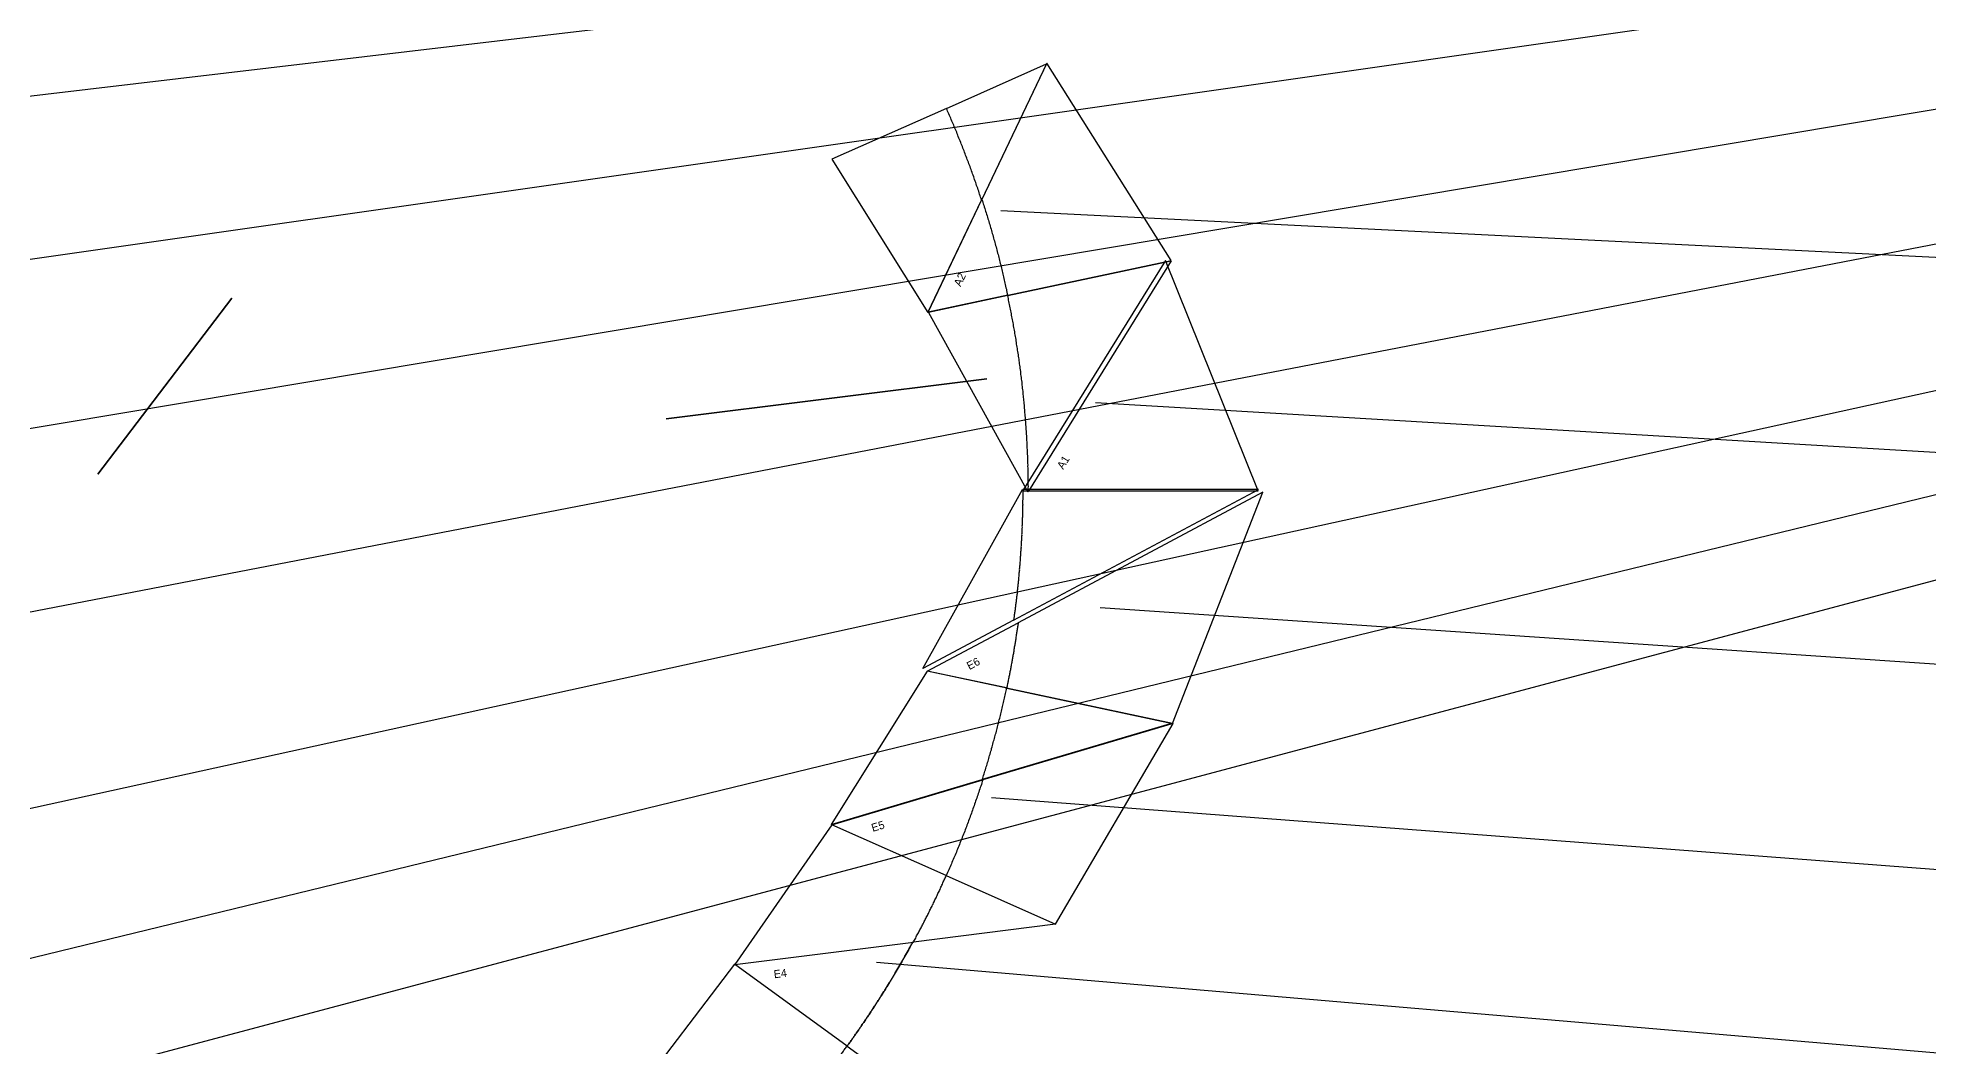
# Model space of a CAD drawing. Extents: x -8646 to 178477, y -34077 to 43180.
# Drawn here: x -372 to 14744, y -4434 to 3634 of the extents above; entities that cross this region are included whole.
import ezdxf

# ---------------------------------------------------------------- set-up
doc = ezdxf.new("R2010")
doc.units = 0
doc.header["$MEASUREMENT"] = 0
for name, color, linetype in [('08-connection.roosters', 7, 'CONTINUOUS'), ('08-text.roosters', 7, 'CONTINUOUS'), ('81_ROOSTERS_PLINE', 5, 'CONTINUOUS')]:
    doc.layers.add(name, color=color, linetype=linetype)

msp = doc.modelspace()

# ---------------------------------------------------------------- linework, layer by layer
at = {"layer": '08-connection.roosters'}
for p, q in [((-4304, -5796, 672), (174527, 41858)), ((-5669, -5004, 712), (174527, 38858)), ((-6986, -3969, 748), (174527, 35858)), ((-7383, -2302, 710), (174527, 32858)), ((-7522, -680, 700), (174527, 29858)), ((-7344, 877, 661), (174527, 26858)), ((-7037, 2388, 660), (174527, 23858)), ((7330, 2253, 492), (174527, -6142)), ((8085, 717, 553), (174527, -9142)), ((8124, -925, 522), (174527, -12142)), ((7254, -2445, 513), (174527, -15142)), ((6335, -3762, 520), (174527, -18142))]:
    msp.add_line(p, q, dxfattribs=at)
at = {"layer": '81_ROOSTERS_PLINE', "color": 5, "extrusion": (-0.052413, -0.032758, 0.998088)}
msp.add_lwpolyline([(1051, 7487), (1173, 8357), (1822, 7336), (1810, 7339), (1798, 7342), (1786, 7345), (1774, 7348), (1762, 7351), (1750, 7354), (1738, 7357), (1726, 7360), (1714, 7362), (1702, 7365), (1690, 7368), (1678, 7371), (1666, 7373), (1654, 7376), (1642, 7379), (1630, 7382), (1618, 7384), (1606, 7387), (1594, 7389), (1582, 7392), (1570, 7395), (1558, 7397), (1546, 7400), (1534, 7402), (1522, 7405), (1510, 7407), (1498, 7410), (1486, 7412), (1474, 7414), (1462, 7417), (1450, 7419), (1438, 7422), (1426, 7424), (1414, 7426), (1402, 7429), (1390, 7431), (1378, 7433), (1366, 7435), (1354, 7438), (1342, 7440), (1329, 7442), (1317, 7444), (1305, 7446), (1293, 7448), (1281, 7450), (1269, 7452), (1257, 7455), (1245, 7457), (1233, 7459), (1220, 7461), (1208, 7463), (1196, 7465), (1184, 7466), (1172, 7468), (1160, 7470), (1148, 7472), (1136, 7474), (1123, 7476), (1111, 7478), (1099, 7480), (1087, 7481), (1075, 7483), (1063, 7485), (1051, 7487)], dxfattribs=at)
at = {"layer": '81_ROOSTERS_PLINE', "extrusion": (0.034781, 0.041185, -0.998546)}
for points in [[(-4625, 5976), (-5444, 7033), (-3667, 7599), (-3973, 6429), (-3984, 6422), (-3995, 6416), (-4005, 6409), (-4016, 6403), (-4026, 6396), (-4037, 6389), (-4047, 6383), (-4057, 6376), (-4068, 6369), (-4078, 6363), (-4089, 6356), (-4099, 6349), (-4110, 6342), (-4120, 6336), (-4130, 6329), (-4141, 6322), (-4151, 6315), (-4161, 6308), (-4172, 6302), (-4182, 6295), (-4192, 6288), (-4203, 6281), (-4213, 6274), (-4223, 6267), (-4234, 6260), (-4244, 6253), (-4254, 6246), (-4264, 6239), (-4275, 6232), (-4285, 6225), (-4295, 6218), (-4305, 6211), (-4315, 6204), (-4326, 6197), (-4336, 6189), (-4346, 6182), (-4356, 6175), (-4366, 6168), (-4376, 6161), (-4386, 6154), (-4396, 6146), (-4406, 6139), (-4416, 6132), (-4427, 6125), (-4437, 6117), (-4447, 6110), (-4457, 6103), (-4467, 6095), (-4477, 6088), (-4487, 6081), (-4497, 6073), (-4506, 6066), (-4516, 6058), (-4526, 6051), (-4536, 6043), (-4546, 6036), (-4556, 6028), (-4566, 6021), (-4576, 6013), (-4586, 6006), (-4595, 5998), (-4605, 5991), (-4615, 5983), (-4625, 5976)], [(-3973, 6429), (-3984, 6422), (-3995, 6416), (-4005, 6409), (-4016, 6403), (-4026, 6396), (-4037, 6389), (-4047, 6383), (-4057, 6376), (-4068, 6369), (-4078, 6363), (-4089, 6356), (-4099, 6349), (-4110, 6342), (-4120, 6336), (-4130, 6329), (-4141, 6322), (-4151, 6315), (-4161, 6308), (-4172, 6302), (-4182, 6295), (-4192, 6288), (-4203, 6281), (-4213, 6274), (-4223, 6267), (-4234, 6260), (-4244, 6253), (-4254, 6246), (-4264, 6239), (-4275, 6232), (-4285, 6225), (-4295, 6218), (-4305, 6211), (-4315, 6204), (-4326, 6197), (-4336, 6189), (-4346, 6182), (-4356, 6175), (-4366, 6168), (-4376, 6161), (-4386, 6154), (-4396, 6146), (-4406, 6139), (-4416, 6132), (-4427, 6125), (-4437, 6117), (-4447, 6110), (-4457, 6103), (-4467, 6095), (-4477, 6088), (-4487, 6081), (-4497, 6073), (-4506, 6066), (-4516, 6058), (-4526, 6051), (-4536, 6043), (-4546, 6036), (-4556, 6028), (-4566, 6021), (-4576, 6013), (-4586, 6006), (-4595, 5998), (-4605, 5991), (-4615, 5983), (-4625, 5976), (-4227, 5462), (-3973, 6429)]]:
    msp.add_lwpolyline(points, dxfattribs=at)
at = {"layer": '81_ROOSTERS_PLINE', "color": 5, "extrusion": (0.052413, 0.032758, -0.998088)}
msp.add_lwpolyline([(-1822, 7336), (-1810, 7339), (-1798, 7342), (-1786, 7345), (-1774, 7348), (-1762, 7351), (-1750, 7354), (-1738, 7357), (-1726, 7360), (-1714, 7362), (-1702, 7365), (-1690, 7368), (-1678, 7371), (-1666, 7373), (-1654, 7376), (-1642, 7379), (-1630, 7382), (-1618, 7384), (-1606, 7387), (-1594, 7389), (-1582, 7392), (-1570, 7395), (-1558, 7397), (-1546, 7400), (-1534, 7402), (-1522, 7405), (-1510, 7407), (-1498, 7410), (-1486, 7412), (-1474, 7414), (-1462, 7417), (-1450, 7419), (-1438, 7422), (-1426, 7424), (-1414, 7426), (-1402, 7429), (-1390, 7431), (-1378, 7433), (-1366, 7435), (-1354, 7438), (-1342, 7440), (-1329, 7442), (-1317, 7444), (-1305, 7446), (-1293, 7448), (-1281, 7450), (-1269, 7452), (-1257, 7455), (-1245, 7457), (-1233, 7459), (-1220, 7461), (-1208, 7463), (-1196, 7465), (-1184, 7466), (-1172, 7468), (-1160, 7470), (-1148, 7472), (-1136, 7474), (-1123, 7476), (-1111, 7478), (-1099, 7480), (-1087, 7481), (-1075, 7483), (-1063, 7485), (-1051, 7487), (-911, 6493), (-2358, 6493), (-1822, 7336)], dxfattribs=at)
at = {"layer": '81_ROOSTERS_PLINE', "color": 5, "extrusion": (-0.039336, -0.019857, 0.999029)}
msp.add_lwpolyline([(1925, 7307), (2266, 8600), (3395, 6749), (3384, 6755), (3373, 6760), (3362, 6766), (3351, 6771), (3340, 6776), (3329, 6782), (3318, 6787), (3307, 6793), (3296, 6798), (3285, 6804), (3273, 6809), (3262, 6814), (3251, 6820), (3240, 6825), (3229, 6830), (3218, 6835), (3207, 6841), (3196, 6846), (3184, 6851), (3173, 6856), (3162, 6861), (3151, 6867), (3140, 6872), (3129, 6877), (3117, 6882), (3106, 6887), (3095, 6892), (3084, 6897), (3073, 6902), (3061, 6907), (3050, 6912), (3039, 6917), (3028, 6922), (3016, 6927), (3005, 6932), (2994, 6937), (2982, 6942), (2971, 6947), (2960, 6951), (2948, 6956), (2937, 6961), (2926, 6966), (2914, 6971), (2903, 6975), (2892, 6980), (2880, 6985), (2869, 6989), (2858, 6994), (2846, 6999), (2835, 7003), (2823, 7008), (2812, 7013), (2801, 7017), (2789, 7022), (2778, 7026), (2766, 7031), (2755, 7035), (2743, 7040), (2732, 7044), (2720, 7049), (2709, 7053), (2697, 7058), (2686, 7062), (2674, 7066), (2663, 7071), (2651, 7075), (2640, 7079), (2628, 7084), (2617, 7088), (2605, 7092), (2594, 7097), (2582, 7101), (2571, 7105), (2559, 7109), (2547, 7113), (2536, 7117), (2524, 7122), (2513, 7126), (2501, 7130), (2489, 7134), (2478, 7138), (2466, 7142), (2455, 7146), (2443, 7150), (2431, 7154), (2420, 7158), (2408, 7162), (2396, 7166), (2385, 7170), (2373, 7174), (2361, 7177), (2350, 7181), (2338, 7185), (2326, 7189), (2315, 7193), (2303, 7196), (2291, 7200), (2279, 7204), (2268, 7208), (2256, 7211), (2244, 7215), (2232, 7219), (2221, 7222), (2209, 7226), (2197, 7230), (2185, 7233), (2174, 7237), (2162, 7240), (2150, 7244), (2138, 7247), (2126, 7251), (2115, 7254), (2103, 7258), (2091, 7261), (2079, 7264), (2067, 7268), (2055, 7271), (2044, 7275), (2032, 7278), (2020, 7281), (2008, 7284), (1996, 7288), (1984, 7291), (1972, 7294), (1961, 7297), (1949, 7301), (1937, 7304), (1925, 7307)], dxfattribs=at)
at = {"layer": '81_ROOSTERS_PLINE', "extrusion": (0.107406, -0.022596, -0.993958)}
msp.add_lwpolyline([(1553, 7386), (1941, 9241), (3594, 8129), (1558, 7385), (1553, 7386)], dxfattribs=at)
at = {"layer": '81_ROOSTERS_PLINE', "color": 5, "extrusion": (0.039336, 0.019857, -0.999029)}
msp.add_lwpolyline([(-3395, 6749), (-3384, 6755), (-3373, 6760), (-3362, 6766), (-3351, 6771), (-3340, 6776), (-3329, 6782), (-3318, 6787), (-3307, 6793), (-3296, 6798), (-3285, 6804), (-3273, 6809), (-3262, 6814), (-3251, 6820), (-3240, 6825), (-3229, 6830), (-3218, 6835), (-3207, 6841), (-3196, 6846), (-3184, 6851), (-3173, 6856), (-3162, 6861), (-3151, 6867), (-3140, 6872), (-3129, 6877), (-3117, 6882), (-3106, 6887), (-3095, 6892), (-3084, 6897), (-3073, 6902), (-3061, 6907), (-3050, 6912), (-3039, 6917), (-3028, 6922), (-3016, 6927), (-3005, 6932), (-2994, 6937), (-2982, 6942), (-2971, 6947), (-2960, 6951), (-2948, 6956), (-2937, 6961), (-2926, 6966), (-2914, 6971), (-2903, 6975), (-2892, 6980), (-2880, 6985), (-2869, 6989), (-2858, 6994), (-2846, 6999), (-2835, 7003), (-2823, 7008), (-2812, 7013), (-2801, 7017), (-2789, 7022), (-2778, 7026), (-2766, 7031), (-2755, 7035), (-2743, 7040), (-2732, 7044), (-2720, 7049), (-2709, 7053), (-2697, 7058), (-2686, 7062), (-2674, 7066), (-2663, 7071), (-2651, 7075), (-2640, 7079), (-2628, 7084), (-2617, 7088), (-2605, 7092), (-2594, 7097), (-2582, 7101), (-2571, 7105), (-2559, 7109), (-2547, 7113), (-2536, 7117), (-2524, 7122), (-2513, 7126), (-2501, 7130), (-2489, 7134), (-2478, 7138), (-2466, 7142), (-2455, 7146), (-2443, 7150), (-2431, 7154), (-2420, 7158), (-2408, 7162), (-2396, 7166), (-2385, 7170), (-2373, 7174), (-2361, 7177), (-2350, 7181), (-2338, 7185), (-2326, 7189), (-2315, 7193), (-2303, 7196), (-2291, 7200), (-2279, 7204), (-2268, 7208), (-2256, 7211), (-2244, 7215), (-2232, 7219), (-2221, 7222), (-2209, 7226), (-2197, 7230), (-2185, 7233), (-2174, 7237), (-2162, 7240), (-2150, 7244), (-2138, 7247), (-2126, 7251), (-2115, 7254), (-2103, 7258), (-2091, 7261), (-2079, 7264), (-2067, 7268), (-2055, 7271), (-2044, 7275), (-2032, 7278), (-2020, 7281), (-2008, 7284), (-1996, 7288), (-1984, 7291), (-1972, 7294), (-1961, 7297), (-1949, 7301), (-1937, 7304), (-1925, 7307), (-1759, 6679), (-3398, 6744), (-3395, 6749)], dxfattribs=at)
at = {"layer": '81_ROOSTERS_PLINE', "color": 5, "extrusion": (-0.107255, 0.057633, 0.99256)}
msp.add_lwpolyline([(-3570, 6650), (-3563, 6654), (-3556, 6658), (-3549, 6662), (-3541, 6666), (-3534, 6669), (-3527, 6673), (-3520, 6677), (-3512, 6681), (-3505, 6685), (-3498, 6689), (-3491, 6692), (-3483, 6696), (-3476, 6700), (-3469, 6704), (-3462, 6708), (-3454, 6711), (-3447, 6715), (-3440, 6719), (-3432, 6723), (-3425, 6726), (-3418, 6730), (-3411, 6734), (-3403, 6738), (-3396, 6741), (-3389, 6745), (-3381, 6749), (-3374, 6753), (-3367, 6756), (-3359, 6760), (-3352, 6764), (-3345, 6767), (-3337, 6771), (-3330, 6775), (-3323, 6778), (-3315, 6782), (-3308, 6785), (-3301, 6789), (-3293, 6793), (-3286, 6796), (-3278, 6800), (-3271, 6803), (-3264, 6807), (-3256, 6811), (-3249, 6814), (-3242, 6818), (-3234, 6821), (-3227, 6825), (-3219, 6828), (-3212, 6832), (-3205, 6835), (-3197, 6839), (-3190, 6842), (-3182, 6846), (-3175, 6849), (-3167, 6853), (-3160, 6856), (-3153, 6860), (-3145, 6863), (-3138, 6866), (-3130, 6870), (-3123, 6873), (-3115, 6877), (-3108, 6880), (-3100, 6884), (-3093, 6887), (-3085, 6890), (-3078, 6894), (-3070, 6897), (-3063, 6900), (-3056, 6904), (-3048, 6907), (-3041, 6910), (-3033, 6914), (-3026, 6917), (-3018, 6920), (-3011, 6924), (-3003, 6927), (-2995, 6930), (-2988, 6934), (-2980, 6937), (-2973, 6940), (-2965, 6943), (-2958, 6947), (-2950, 6950), (-2943, 6953), (-2935, 6956), (-2928, 6959), (-2920, 6963), (-2913, 6966), (-2905, 6969), (-2897, 6972), (-2890, 6975), (-2882, 6978), (-2875, 6982), (-2867, 6985), (-2860, 6988), (-2852, 6991), (-2844, 6994), (-2837, 6997), (-2829, 7000), (-2822, 7003), (-2814, 7007), (-2806, 7010), (-2799, 7013), (-2791, 7016), (-2784, 7019), (-2776, 7022), (-2768, 7025), (-2761, 7028), (-2753, 7031), (-2746, 7034), (-2738, 7037), (-2730, 7040), (-2723, 7043), (-2715, 7046), (-2707, 7049), (-2700, 7052), (-2692, 7055), (-2684, 7058), (-2677, 7061), (-2669, 7064), (-2661, 7066), (-2654, 7069), (-2646, 7072), (-2638, 7075), (-2631, 7078), (-2623, 7081), (-2615, 7084), (-1929, 6624), (-3569, 6647), (-3570, 6650)], dxfattribs=at)
at = {"layer": '81_ROOSTERS_PLINE', "extrusion": (0.073229, 0.006753, -0.997292)}
msp.add_lwpolyline([(-2239, 7220), (-2642, 8519), (-866, 9410), (-1727, 7360), (-1735, 7358), (-1743, 7356), (-1751, 7354), (-1759, 7352), (-1767, 7350), (-1775, 7348), (-1783, 7346), (-1791, 7344), (-1799, 7342), (-1807, 7340), (-1815, 7338), (-1823, 7336), (-1831, 7334), (-1840, 7332), (-1848, 7330), (-1856, 7328), (-1864, 7326), (-1872, 7324), (-1880, 7322), (-1888, 7320), (-1896, 7318), (-1904, 7316), (-1912, 7314), (-1920, 7311), (-1928, 7309), (-1936, 7307), (-1944, 7305), (-1952, 7303), (-1960, 7301), (-1968, 7299), (-1976, 7296), (-1984, 7294), (-1992, 7292), (-2000, 7290), (-2008, 7288), (-2016, 7285), (-2024, 7283), (-2032, 7281), (-2040, 7279), (-2048, 7276), (-2056, 7274), (-2064, 7272), (-2072, 7270), (-2080, 7267), (-2088, 7265), (-2096, 7263), (-2104, 7260), (-2112, 7258), (-2120, 7256), (-2128, 7253), (-2136, 7251), (-2144, 7249), (-2152, 7246), (-2160, 7244), (-2168, 7242), (-2176, 7239), (-2184, 7237), (-2192, 7234), (-2199, 7232), (-2207, 7229), (-2215, 7227), (-2223, 7225), (-2231, 7222), (-2239, 7220)], dxfattribs=at)
at = {"layer": '81_ROOSTERS_PLINE', "color": 5, "extrusion": (0.107255, -0.057633, -0.99256)}
msp.add_lwpolyline([(2615, 7084), (4462, 8322), (3570, 6650), (3563, 6654), (3556, 6658), (3549, 6662), (3541, 6666), (3534, 6669), (3527, 6673), (3520, 6677), (3512, 6681), (3505, 6685), (3498, 6689), (3491, 6692), (3483, 6696), (3476, 6700), (3469, 6704), (3462, 6708), (3454, 6711), (3447, 6715), (3440, 6719), (3432, 6723), (3425, 6726), (3418, 6730), (3411, 6734), (3403, 6738), (3396, 6741), (3389, 6745), (3381, 6749), (3374, 6753), (3367, 6756), (3359, 6760), (3352, 6764), (3345, 6767), (3337, 6771), (3330, 6775), (3323, 6778), (3315, 6782), (3308, 6785), (3301, 6789), (3293, 6793), (3286, 6796), (3278, 6800), (3271, 6803), (3264, 6807), (3256, 6811), (3249, 6814), (3242, 6818), (3234, 6821), (3227, 6825), (3219, 6828), (3212, 6832), (3205, 6835), (3197, 6839), (3190, 6842), (3182, 6846), (3175, 6849), (3167, 6853), (3160, 6856), (3153, 6860), (3145, 6863), (3138, 6866), (3130, 6870), (3123, 6873), (3115, 6877), (3108, 6880), (3100, 6884), (3093, 6887), (3085, 6890), (3078, 6894), (3070, 6897), (3063, 6900), (3056, 6904), (3048, 6907), (3041, 6910), (3033, 6914), (3026, 6917), (3018, 6920), (3011, 6924), (3003, 6927), (2995, 6930), (2988, 6934), (2980, 6937), (2973, 6940), (2965, 6943), (2958, 6947), (2950, 6950), (2943, 6953), (2935, 6956), (2928, 6959), (2920, 6963), (2913, 6966), (2905, 6969), (2897, 6972), (2890, 6975), (2882, 6978), (2875, 6982), (2867, 6985), (2860, 6988), (2852, 6991), (2844, 6994), (2837, 6997), (2829, 7000), (2822, 7003), (2814, 7007), (2806, 7010), (2799, 7013), (2791, 7016), (2784, 7019), (2776, 7022), (2768, 7025), (2761, 7028), (2753, 7031), (2746, 7034), (2738, 7037), (2730, 7040), (2723, 7043), (2715, 7046), (2707, 7049), (2700, 7052), (2692, 7055), (2684, 7058), (2677, 7061), (2669, 7064), (2661, 7066), (2654, 7069), (2646, 7072), (2638, 7075), (2631, 7078), (2623, 7081), (2615, 7084)], dxfattribs=at)
at = {"layer": '81_ROOSTERS_PLINE', "extrusion": (-0.107406, 0.022596, 0.993958)}
msp.add_lwpolyline([(-1558, 7385), (-1553, 7386), (-1552, 7383), (-1558, 7385)], dxfattribs=at)
at = {"layer": '81_ROOSTERS_PLINE', "extrusion": (-0.073229, -0.006753, 0.997292)}
msp.add_lwpolyline([(1727, 7360), (1735, 7358), (1743, 7356), (1751, 7354), (1759, 7352), (1767, 7350), (1775, 7348), (1783, 7346), (1791, 7344), (1799, 7342), (1807, 7340), (1815, 7338), (1823, 7336), (1831, 7334), (1840, 7332), (1848, 7330), (1856, 7328), (1864, 7326), (1872, 7324), (1880, 7322), (1888, 7320), (1896, 7318), (1904, 7316), (1912, 7314), (1920, 7311), (1928, 7309), (1936, 7307), (1944, 7305), (1952, 7303), (1960, 7301), (1968, 7299), (1976, 7296), (1984, 7294), (1992, 7292), (2000, 7290), (2008, 7288), (2016, 7285), (2024, 7283), (2032, 7281), (2040, 7279), (2048, 7276), (2056, 7274), (2064, 7272), (2072, 7270), (2080, 7267), (2088, 7265), (2096, 7263), (2104, 7260), (2112, 7258), (2120, 7256), (2128, 7253), (2136, 7251), (2144, 7249), (2152, 7246), (2160, 7244), (2168, 7242), (2176, 7239), (2184, 7237), (2192, 7234), (2199, 7232), (2207, 7229), (2215, 7227), (2223, 7225), (2231, 7222), (2239, 7220), (2046, 6598), (1727, 7360)], dxfattribs=at)
at = {"layer": '81_ROOSTERS_PLINE', "color": 5, "extrusion": (0.063369, -0.039603, -0.997204)}
msp.add_lwpolyline([(1854, 7329), (1866, 7326), (1877, 7323), (1889, 7320), (1900, 7317), (1912, 7314), (1923, 7311), (1935, 7308), (1946, 7305), (1958, 7302), (1969, 7299), (1981, 7296), (1992, 7293), (2004, 7290), (2015, 7286), (2026, 7283), (2038, 7280), (2049, 7277), (2061, 7273), (2072, 7270), (2084, 7267), (2095, 7264), (2106, 7260), (2118, 7257), (2129, 7254), (2141, 7250), (2152, 7247), (2163, 7243), (2175, 7240), (2186, 7237), (2197, 7233), (2209, 7230), (2220, 7226), (2231, 7223), (2243, 7219), (2254, 7216), (2265, 7212), (2277, 7208), (2288, 7205), (2299, 7201), (2311, 7198), (2322, 7194), (2333, 7190), (2345, 7187), (2356, 7183), (2367, 7179), (2378, 7175), (2390, 7172), (2401, 7168), (2412, 7164), (2423, 7160), (2435, 7156), (2446, 7153), (2457, 7149), (2468, 7145), (2480, 7141), (2491, 7137), (2502, 7133), (2513, 7129), (2524, 7125), (2536, 7121), (2547, 7117), (2558, 7113), (2569, 7109), (2580, 7105), (2358, 6493), (911, 6493), (1854, 7329)], dxfattribs=at)
at = {"layer": '81_ROOSTERS_PLINE', "color": 5, "extrusion": (-0.063369, 0.039603, 0.997204)}
msp.add_lwpolyline([(-2580, 7105), (-3044, 8383), (-1854, 7329), (-1866, 7326), (-1877, 7323), (-1889, 7320), (-1900, 7317), (-1912, 7314), (-1923, 7311), (-1935, 7308), (-1946, 7305), (-1958, 7302), (-1969, 7299), (-1981, 7296), (-1992, 7293), (-2004, 7290), (-2015, 7286), (-2026, 7283), (-2038, 7280), (-2049, 7277), (-2061, 7273), (-2072, 7270), (-2084, 7267), (-2095, 7264), (-2106, 7260), (-2118, 7257), (-2129, 7254), (-2141, 7250), (-2152, 7247), (-2163, 7243), (-2175, 7240), (-2186, 7237), (-2197, 7233), (-2209, 7230), (-2220, 7226), (-2231, 7223), (-2243, 7219), (-2254, 7216), (-2265, 7212), (-2277, 7208), (-2288, 7205), (-2299, 7201), (-2311, 7198), (-2322, 7194), (-2333, 7190), (-2345, 7187), (-2356, 7183), (-2367, 7179), (-2378, 7175), (-2390, 7172), (-2401, 7168), (-2412, 7164), (-2423, 7160), (-2435, 7156), (-2446, 7153), (-2457, 7149), (-2468, 7145), (-2480, 7141), (-2491, 7137), (-2502, 7133), (-2513, 7129), (-2524, 7125), (-2536, 7121), (-2547, 7117), (-2558, 7113), (-2569, 7109), (-2580, 7105)], dxfattribs=at)
at = {"layer": '81_ROOSTERS_PLINE', "extrusion": (0.059041, -0.024893, -0.997945)}
msp.add_lwpolyline([(-150, 7559), (-169, 8517), (1677, 8760), (669, 7530), (656, 7532), (644, 7533), (631, 7534), (618, 7535), (605, 7536), (593, 7537), (580, 7538), (567, 7539), (554, 7540), (541, 7541), (529, 7542), (516, 7542), (503, 7543), (490, 7544), (478, 7545), (465, 7546), (452, 7547), (439, 7547), (426, 7548), (414, 7549), (401, 7550), (388, 7550), (375, 7551), (362, 7551), (350, 7552), (337, 7553), (324, 7553), (311, 7554), (298, 7554), (286, 7555), (273, 7555), (260, 7556), (247, 7556), (234, 7557), (222, 7557), (209, 7557), (196, 7558), (183, 7558), (170, 7558), (158, 7559), (145, 7559), (132, 7559), (119, 7559), (106, 7559), (94, 7560), (81, 7560), (68, 7560), (55, 7560), (42, 7560), (29, 7560), (17, 7560), (4, 7560), (-9, 7560), (-22, 7560), (-35, 7560), (-47, 7560), (-60, 7560), (-73, 7560), (-86, 7560), (-99, 7560), (-111, 7559), (-124, 7559), (-137, 7559), (-150, 7559)], dxfattribs=at)
at = {"layer": '81_ROOSTERS_PLINE', "extrusion": (-0.059041, 0.024893, 0.997945)}
msp.add_lwpolyline([(-669, 7530), (-656, 7532), (-644, 7533), (-631, 7534), (-618, 7535), (-605, 7536), (-593, 7537), (-580, 7538), (-567, 7539), (-554, 7540), (-541, 7541), (-529, 7542), (-516, 7542), (-503, 7543), (-490, 7544), (-478, 7545), (-465, 7546), (-452, 7547), (-439, 7547), (-426, 7548), (-414, 7549), (-401, 7550), (-388, 7550), (-375, 7551), (-362, 7551), (-350, 7552), (-337, 7553), (-324, 7553), (-311, 7554), (-298, 7554), (-286, 7555), (-273, 7555), (-260, 7556), (-247, 7556), (-234, 7557), (-222, 7557), (-209, 7557), (-196, 7558), (-183, 7558), (-170, 7558), (-158, 7559), (-145, 7559), (-132, 7559), (-119, 7559), (-106, 7559), (-94, 7560), (-81, 7560), (-68, 7560), (-55, 7560), (-42, 7560), (-29, 7560), (-17, 7560), (-4, 7560), (9, 7560), (22, 7560), (35, 7560), (47, 7560), (60, 7560), (73, 7560), (86, 7560), (99, 7560), (111, 7559), (124, 7559), (137, 7559), (150, 7559), (130, 6555), (-669, 7530)], dxfattribs=at)
at = {"layer": '81_ROOSTERS_PLINE', "color": 5, "extrusion": (-0.053596, 0.037111, 0.997873)}
msp.add_lwpolyline([(-814, 7517), (-823, 7516), (-832, 7515), (-841, 7514), (-851, 7513), (-860, 7511), (-869, 7510), (-878, 7509), (-888, 7508), (-897, 7507), (-906, 7506), (-915, 7505), (-924, 7504), (-934, 7503), (-943, 7501), (-952, 7500), (-961, 7499), (-970, 7498), (-979, 7497), (-989, 7496), (-998, 7494), (-1007, 7493), (-1016, 7492), (-1025, 7491), (-1035, 7489), (-1044, 7488), (-1053, 7487), (-1062, 7485), (-1071, 7484), (-1080, 7483), (-1090, 7481), (-1099, 7480), (-1108, 7479), (-1117, 7477), (-1126, 7476), (-1135, 7475), (-1145, 7473), (-1154, 7472), (-1163, 7470), (-1172, 7469), (-1181, 7467), (-1190, 7466), (-1200, 7465), (-1209, 7463), (-1218, 7462), (-1227, 7460), (-1236, 7459), (-1245, 7457), (-1254, 7455), (-1264, 7454), (-1273, 7452), (-1282, 7451), (-1291, 7449), (-1300, 7448), (-1309, 7446), (-1318, 7444), (-1327, 7443), (-1337, 7441), (-1346, 7439), (-1355, 7438), (-1364, 7436), (-1373, 7434), (-1382, 7433), (-1391, 7431), (-1400, 7429), (-1214, 6443), (146, 6443), (-814, 7517)], dxfattribs=at)
at = {"layer": '81_ROOSTERS_PLINE', "color": 5, "extrusion": (0.053596, -0.037111, -0.997873)}
msp.add_lwpolyline([(1400, 7429), (1578, 8371), (814, 7517), (823, 7516), (832, 7515), (841, 7514), (851, 7513), (860, 7511), (869, 7510), (878, 7509), (888, 7508), (897, 7507), (906, 7506), (915, 7505), (924, 7504), (934, 7503), (943, 7501), (952, 7500), (961, 7499), (970, 7498), (979, 7497), (989, 7496), (998, 7494), (1007, 7493), (1016, 7492), (1025, 7491), (1035, 7489), (1044, 7488), (1053, 7487), (1062, 7485), (1071, 7484), (1080, 7483), (1090, 7481), (1099, 7480), (1108, 7479), (1117, 7477), (1126, 7476), (1135, 7475), (1145, 7473), (1154, 7472), (1163, 7470), (1172, 7469), (1181, 7467), (1190, 7466), (1200, 7465), (1209, 7463), (1218, 7462), (1227, 7460), (1236, 7459), (1245, 7457), (1254, 7455), (1264, 7454), (1273, 7452), (1282, 7451), (1291, 7449), (1300, 7448), (1309, 7446), (1318, 7444), (1327, 7443), (1337, 7441), (1346, 7439), (1355, 7438), (1364, 7436), (1373, 7434), (1382, 7433), (1391, 7431), (1400, 7429)], dxfattribs=at)
at = {"layer": '81_ROOSTERS_PLINE', "extrusion": (0.124628, -0.992204, 0)}
msp.add_lwpolyline([(7273, 576), (4690, 450), (4690, 450), (4690, 450), (7273, 576)], dxfattribs=at)
at = {"layer": '81_ROOSTERS_PLINE', "extrusion": (-0.795971, 0.605335, 0)}
msp.add_lwpolyline([(-1948, 576), (-181, 590), (-181, 590), (-181, 590), (-1948, 576)], dxfattribs=at)
at = {"layer": '81_ROOSTERS_PLINE', "extrusion": (-0.055457, 0.052234, 0.997094)}
msp.add_lwpolyline([(-1924, 7312), (-1917, 7314), (-1909, 7316), (-1902, 7317), (-1894, 7319), (-1887, 7321), (-1879, 7323), (-1872, 7325), (-1865, 7327), (-1857, 7329), (-1850, 7331), (-1842, 7333), (-1835, 7335), (-1827, 7337), (-1820, 7338), (-1812, 7340), (-1805, 7342), (-1797, 7344), (-1790, 7346), (-1782, 7348), (-1775, 7349), (-1767, 7351), (-1760, 7353), (-1752, 7355), (-1745, 7357), (-1737, 7358), (-1730, 7360), (-1722, 7362), (-1715, 7364), (-1707, 7366), (-1700, 7367), (-1692, 7369), (-1685, 7371), (-1677, 7372), (-1670, 7374), (-1662, 7376), (-1655, 7378), (-1647, 7379), (-1640, 7381), (-1632, 7383), (-1625, 7384), (-1617, 7386), (-1610, 7388), (-1602, 7389), (-1594, 7391), (-1587, 7393), (-1579, 7394), (-1572, 7396), (-1564, 7397), (-1557, 7399), (-1549, 7401), (-1542, 7402), (-1534, 7404), (-1527, 7405), (-1519, 7407), (-1511, 7408), (-1504, 7410), (-1496, 7412), (-1489, 7413), (-1481, 7415), (-1474, 7416), (-1466, 7418), (-1459, 7419), (-1451, 7421), (-1443, 7422), (-1436, 7424), (-1428, 7425), (-1421, 7426), (-1413, 7428), (-1406, 7429), (-1398, 7431), (-1390, 7432), (-1383, 7434), (-1375, 7435), (-1368, 7436), (-1360, 7438), (-1353, 7439), (-1345, 7441), (-1337, 7442), (-1330, 7443), (-1322, 7445), (-1315, 7446), (-1307, 7447), (-1299, 7449), (-1292, 7450), (-1284, 7451), (-1277, 7453), (-1269, 7454), (-1261, 7455), (-1254, 7457), (-1246, 7458), (-1239, 7459), (-1231, 7460), (-1223, 7462), (-1216, 7463), (-1208, 7464), (-1201, 7465), (-1193, 7467), (-1185, 7468), (-1178, 7469), (-1170, 7470), (-1163, 7471), (-1155, 7473), (-1147, 7474), (-1140, 7475), (-1132, 7476), (-1124, 7477), (-1117, 7478), (-1109, 7480), (-1102, 7481), (-1094, 7482), (-1086, 7483), (-1079, 7484), (-1071, 7485), (-1063, 7486), (-1056, 7487), (-1048, 7488), (-1041, 7490), (-1033, 7491), (-1025, 7492), (-1018, 7493), (-1010, 7494), (-1002, 7495), (-995, 7496), (-987, 7497), (-979, 7498), (-972, 7499), (-964, 7500), (-957, 7501), (-964, 7500), (-972, 7499), (-979, 7498), (-987, 7497), (-995, 7496), (-1002, 7495), (-1010, 7494), (-1018, 7493), (-1025, 7492), (-1033, 7491), (-1041, 7490), (-1048, 7488), (-1056, 7487), (-1063, 7486), (-1071, 7485), (-1079, 7484), (-1086, 7483), (-1094, 7482), (-1102, 7481), (-1109, 7480), (-1117, 7478), (-1124, 7477), (-1132, 7476), (-1140, 7475), (-1147, 7474), (-1155, 7473), (-1163, 7471), (-1170, 7470), (-1178, 7469), (-1185, 7468), (-1193, 7467), (-1201, 7465), (-1208, 7464), (-1216, 7463), (-1223, 7462), (-1231, 7460), (-1239, 7459), (-1246, 7458), (-1254, 7457), (-1261, 7455), (-1269, 7454), (-1277, 7453), (-1284, 7451), (-1292, 7450), (-1299, 7449), (-1307, 7447), (-1315, 7446), (-1322, 7445), (-1330, 7443), (-1337, 7442), (-1345, 7441), (-1353, 7439), (-1360, 7438), (-1368, 7436), (-1375, 7435), (-1383, 7434), (-1390, 7432), (-1398, 7431), (-1406, 7429), (-1413, 7428), (-1421, 7426), (-1428, 7425), (-1436, 7424), (-1443, 7422), (-1451, 7421), (-1459, 7419), (-1466, 7418), (-1474, 7416), (-1481, 7415), (-1489, 7413), (-1496, 7412), (-1504, 7410), (-1511, 7408), (-1519, 7407), (-1527, 7405), (-1534, 7404), (-1542, 7402), (-1549, 7401), (-1557, 7399), (-1564, 7397), (-1572, 7396), (-1579, 7394), (-1587, 7393), (-1594, 7391), (-1602, 7389), (-1610, 7388), (-1617, 7386), (-1625, 7384), (-1632, 7383), (-1640, 7381), (-1647, 7379), (-1655, 7378), (-1662, 7376), (-1670, 7374), (-1677, 7372), (-1685, 7371), (-1692, 7369), (-1700, 7367), (-1707, 7366), (-1715, 7364), (-1722, 7362), (-1730, 7360), (-1737, 7358), (-1745, 7357), (-1752, 7355), (-1760, 7353), (-1767, 7351), (-1775, 7349), (-1782, 7348), (-1790, 7346), (-1797, 7344), (-1805, 7342), (-1812, 7340), (-1820, 7338), (-1827, 7337), (-1835, 7335), (-1842, 7333), (-1850, 7331), (-1857, 7329), (-1865, 7327), (-1872, 7325), (-1879, 7323), (-1887, 7321), (-1894, 7319), (-1902, 7317), (-1909, 7316), (-1917, 7314), (-1924, 7312)], dxfattribs=at)
msp.add_lwpolyline([(-1924, 7312), (-1917, 7314), (-1909, 7316), (-1902, 7317), (-1894, 7319), (-1887, 7321), (-1879, 7323), (-1872, 7325), (-1865, 7327), (-1857, 7329), (-1850, 7331), (-1842, 7333), (-1835, 7335), (-1827, 7337), (-1820, 7338), (-1812, 7340), (-1805, 7342), (-1797, 7344), (-1790, 7346), (-1782, 7348), (-1775, 7349), (-1767, 7351), (-1760, 7353), (-1752, 7355), (-1745, 7357), (-1737, 7358), (-1730, 7360), (-1722, 7362), (-1715, 7364), (-1707, 7366), (-1700, 7367), (-1692, 7369), (-1685, 7371), (-1677, 7372), (-1670, 7374), (-1662, 7376), (-1655, 7378), (-1647, 7379), (-1640, 7381), (-1632, 7383), (-1625, 7384), (-1617, 7386), (-1610, 7388), (-1602, 7389), (-1594, 7391), (-1587, 7393), (-1579, 7394), (-1572, 7396), (-1564, 7397), (-1557, 7399), (-1549, 7401), (-1542, 7402), (-1534, 7404), (-1527, 7405), (-1519, 7407), (-1511, 7408), (-1504, 7410), (-1496, 7412), (-1489, 7413), (-1481, 7415), (-1474, 7416), (-1466, 7418), (-1459, 7419), (-1451, 7421), (-1443, 7422), (-1436, 7424), (-1428, 7425), (-1421, 7426), (-1413, 7428), (-1406, 7429), (-1398, 7431), (-1390, 7432), (-1383, 7434), (-1375, 7435), (-1368, 7436), (-1360, 7438), (-1353, 7439), (-1345, 7441), (-1337, 7442), (-1330, 7443), (-1322, 7445), (-1315, 7446), (-1307, 7447), (-1299, 7449), (-1292, 7450), (-1284, 7451), (-1277, 7453), (-1269, 7454), (-1261, 7455), (-1254, 7457), (-1246, 7458), (-1239, 7459), (-1231, 7460), (-1223, 7462), (-1216, 7463), (-1208, 7464), (-1201, 7465), (-1193, 7467), (-1185, 7468), (-1178, 7469), (-1170, 7470), (-1163, 7471), (-1155, 7473), (-1147, 7474), (-1140, 7475), (-1132, 7476), (-1124, 7477), (-1117, 7478), (-1109, 7480), (-1102, 7481), (-1094, 7482), (-1086, 7483), (-1079, 7484), (-1071, 7485), (-1063, 7486), (-1056, 7487), (-1048, 7488), (-1041, 7490), (-1033, 7491), (-1025, 7492), (-1018, 7493), (-1010, 7494), (-1002, 7495), (-995, 7496), (-987, 7497), (-979, 7498), (-972, 7499), (-964, 7500), (-957, 7501), (-964, 7500), (-972, 7499), (-979, 7498), (-987, 7497), (-995, 7496), (-1002, 7495), (-1010, 7494), (-1018, 7493), (-1025, 7492), (-1033, 7491), (-1041, 7490), (-1048, 7488), (-1056, 7487), (-1063, 7486), (-1071, 7485), (-1079, 7484), (-1086, 7483), (-1094, 7482), (-1102, 7481), (-1109, 7480), (-1117, 7478), (-1124, 7477), (-1132, 7476), (-1140, 7475), (-1147, 7474), (-1155, 7473), (-1163, 7471), (-1170, 7470), (-1178, 7469), (-1185, 7468), (-1193, 7467), (-1201, 7465), (-1208, 7464), (-1216, 7463), (-1223, 7462), (-1231, 7460), (-1239, 7459), (-1246, 7458), (-1254, 7457), (-1261, 7455), (-1269, 7454), (-1277, 7453), (-1284, 7451), (-1292, 7450), (-1299, 7449), (-1307, 7447), (-1315, 7446), (-1322, 7445), (-1330, 7443), (-1337, 7442), (-1345, 7441), (-1353, 7439), (-1360, 7438), (-1368, 7436), (-1375, 7435), (-1383, 7434), (-1390, 7432), (-1398, 7431), (-1406, 7429), (-1413, 7428), (-1421, 7426), (-1428, 7425), (-1436, 7424), (-1443, 7422), (-1451, 7421), (-1459, 7419), (-1466, 7418), (-1474, 7416), (-1481, 7415), (-1489, 7413), (-1496, 7412), (-1504, 7410), (-1511, 7408), (-1519, 7407), (-1527, 7405), (-1534, 7404), (-1542, 7402), (-1549, 7401), (-1557, 7399), (-1564, 7397), (-1572, 7396), (-1579, 7394), (-1587, 7393), (-1594, 7391), (-1602, 7389), (-1610, 7388), (-1617, 7386), (-1625, 7384), (-1632, 7383), (-1640, 7381), (-1647, 7379), (-1655, 7378), (-1662, 7376), (-1670, 7374), (-1677, 7372), (-1685, 7371), (-1692, 7369), (-1700, 7367), (-1707, 7366), (-1715, 7364), (-1722, 7362), (-1730, 7360), (-1737, 7358), (-1745, 7357), (-1752, 7355), (-1760, 7353), (-1767, 7351), (-1775, 7349), (-1782, 7348), (-1790, 7346), (-1797, 7344), (-1805, 7342), (-1812, 7340), (-1820, 7338), (-1827, 7337), (-1835, 7335), (-1842, 7333), (-1850, 7331), (-1857, 7329), (-1865, 7327), (-1872, 7325), (-1879, 7323), (-1887, 7321), (-1894, 7319), (-1902, 7317), (-1909, 7316), (-1917, 7314), (-1924, 7312)], dxfattribs=at)
at = {"layer": '81_ROOSTERS_PLINE', "color": 5, "extrusion": (-0.060099, 0.04585, 0.997139)}
for points in [[(369, 7553), (360, 7553), (352, 7553), (343, 7554), (335, 7554), (326, 7554), (318, 7555), (309, 7555), (301, 7556), (292, 7556), (284, 7556), (275, 7557), (267, 7557), (258, 7557), (250, 7557), (241, 7558), (233, 7558), (224, 7558), (216, 7558), (207, 7559), (199, 7559), (190, 7559), (181, 7559), (173, 7560), (164, 7560), (156, 7560), (147, 7560), (139, 7560), (130, 7560), (122, 7561), (113, 7561), (105, 7561), (96, 7561), (88, 7561), (79, 7561), (71, 7561), (62, 7561), (54, 7561), (45, 7561), (37, 7561), (28, 7561), (20, 7562), (11, 7562), (3, 7562), (-6, 7562), (-15, 7562), (-23, 7562), (-32, 7561), (-40, 7561), (-49, 7561), (-57, 7561), (-66, 7561), (-74, 7561), (-83, 7561), (-91, 7561), (-100, 7561), (-108, 7561), (-117, 7561), (-125, 7561), (-134, 7560), (-142, 7560), (-151, 7560), (-159, 7560), (-168, 7560), (-176, 7559), (-150, 6443), (1210, 6444), (369, 7553)], [(-176, 7559), (-194, 8294), (369, 7553), (360, 7553), (352, 7553), (343, 7554), (335, 7554), (326, 7554), (318, 7555), (309, 7555), (301, 7556), (292, 7556), (284, 7556), (275, 7557), (267, 7557), (258, 7557), (250, 7557), (241, 7558), (233, 7558), (224, 7558), (216, 7558), (207, 7559), (199, 7559), (190, 7559), (181, 7559), (173, 7560), (164, 7560), (156, 7560), (147, 7560), (139, 7560), (130, 7560), (122, 7561), (113, 7561), (105, 7561), (96, 7561), (88, 7561), (79, 7561), (71, 7561), (62, 7561), (54, 7561), (45, 7561), (37, 7561), (28, 7561), (20, 7562), (11, 7562), (3, 7562), (-6, 7562), (-15, 7562), (-23, 7562), (-32, 7561), (-40, 7561), (-49, 7561), (-57, 7561), (-66, 7561), (-74, 7561), (-83, 7561), (-91, 7561), (-100, 7561), (-108, 7561), (-117, 7561), (-125, 7561), (-134, 7560), (-142, 7560), (-151, 7560), (-159, 7560), (-168, 7560), (-176, 7559)]]:
    msp.add_lwpolyline(points, dxfattribs=at)

# ---------------------------------------------------------------- texts
at = {"layer": '08-text.roosters', "extrusion": (-0.034781, -0.041185, 0.998546)}
msp.add_text('A2', height=64, rotation=104.6867, dxfattribs=at).set_placement((4296, 5790, 156))
at = {"layer": '08-text.roosters', "extrusion": (-0.107406, 0.022596, 0.993958)}
msp.add_text('A1', height=64, rotation=160.0221, dxfattribs=at).set_placement((-1784, 7630, -360))
at = {"layer": '08-text.roosters', "extrusion": (-0.073229, -0.006753, 0.997292)}
msp.add_text('E6', height=64, rotation=112.783, dxfattribs=at).set_placement((2069, 6933, -35))
at = {"layer": '08-text.roosters', "extrusion": (-0.059041, 0.024893, 0.997945)}
msp.add_text('E5', height=64, rotation=129.3388, dxfattribs=at).set_placement((56, 6882, 30))
at = {"layer": '08-text.roosters', "extrusion": (-0.055457, 0.052234, 0.997094)}
msp.add_text('E4', height=64, rotation=140.3629, dxfattribs=at).set_placement((-951, 6700, -37))

doc.saveas('drawing.dxf')
